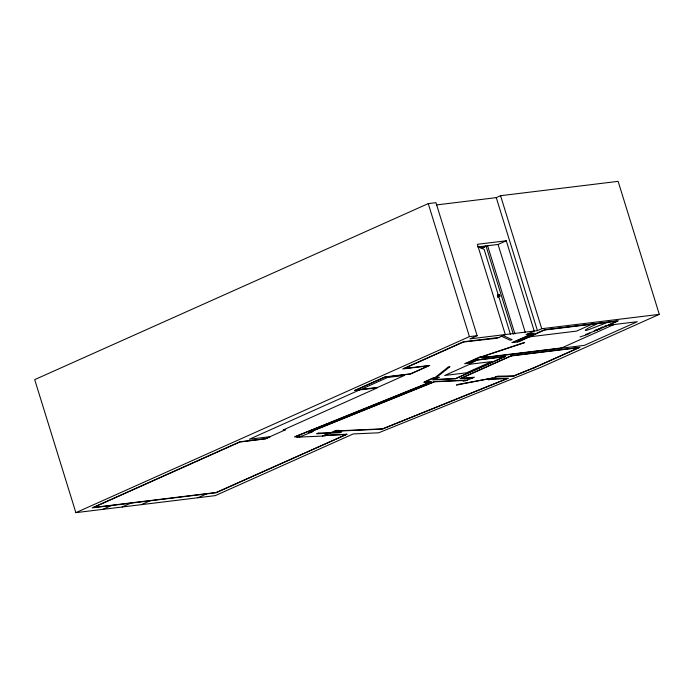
<?xml version="1.0" encoding="UTF-8"?>
<svg xmlns="http://www.w3.org/2000/svg" width="694" height="694" viewBox="0 0 694 694"><rect width="100%" height="100%" fill="white"/><g stroke="black" fill="none" stroke-linecap="round" stroke-linejoin="round"><path stroke-width="1.04" d="M499.22 295.306L499.55 296.251L499.316 295.349M605.333 325.842L604.682 326.38L606.547 325.937L604.648 327.004L602.999 326.865L600.9 327.707L603.164 327.499L598.219 328.982L600.735 328.618L595.322 330.162L594.194 330.7L597.812 329.841L588.339 333.467L589.935 333.302L589.189 333.693L585.554 334.465L587.913 334.256L587.211 334.603L580.028 336.92M659.3 314.365L541.728 328.722L537.434 330.639L469.977 338.88L477.134 335.679L435.962 202.665L428.25 203.611L34.7 379.635L75.872 512.649L215.287 495.62L353.185 433.95L378.664 432.796L541.71 366.961L659.3 314.365L618.128 181.351L500.556 195.708L496.262 197.634L436.3 204.956M481.098 248.2L486.017 245.997L513.3 334.135M482.703 248.001L484.672 247.125M477.706 246.943L498.058 244.453L506.282 240.775L534.224 331.038L525.991 334.716L532.853 333.528L511.851 342.61L518.921 341.743L544.426 330.023L617.027 321.157L607.007 325.633L613.218 324.879M75.872 512.649L469.422 336.625L477.134 335.679M355.059 390.488L384.754 377.206L410.449 374.066L429.768 365.426L404.073 368.566L463.462 342.003L497.086 338.247L505.31 334.569L477.377 244.305L506.282 240.775M359.553 389.941L249.363 439.233L270.565 436.639L265.559 438.877L239.855 442.017L93.525 507.47L216.242 492.48L346.948 434.227L216.164 492.723L92.172 507.869L239.933 441.774L265.629 438.643L285.668 429.681L283.091 429.994L377.545 387.746L354.417 390.566L384.832 376.963L410.527 373.832L428.415 365.825L402.72 368.965L463.54 341.76L498.873 337.449M102.859 509.353L111.448 505.51M122.135 507.002L130.715 503.159M141.403 504.642L149.991 500.808M434.036 377.935L424.277 382.264M466.229 363.535L481.254 356.811M513.456 342.411L534.207 333.129L527.787 333.918M437.888 377.467L432.562 379.852L455.411 378.82L505.51 356.412L477.238 359.865L470.09 363.066M485.115 356.343L481.532 357.948L584.331 345.386L637.283 321.704L608.369 325.234L618.389 320.758L544.504 329.78L517.316 341.942M434.938 378.993L433.785 379.505L455.611 378.525L504.156 356.811M511.938 355.623L461.337 378.256L474.436 377.232L465.483 380.85L462.924 380.963L464.963 380.139M197.946 497.745L206.526 493.902M592.685 323.89L576.584 331.099L528.403 336.98M597.187 323.734C593.127 326.137 589.596 326.631 585.259 330.266A5.049 0.746 -17.2 0 0 587.965 329.936L607.233 322.51M560.986 348.241L613.93 324.558M513.525 375.957L534.094 367.647L578.675 347.711L511.218 355.944M495.438 377.016L513.352 376.209L534.736 367.568L580.037 347.312L511.296 355.701L460.087 378.603L472.406 378.048M298.802 436.396L296.772 437.22L324.922 435.953L326.961 435.129M311.12 431.607L434.453 381.804L464.147 380.468M299.331 437.107L313.168 431.512L310.608 431.633M322.363 436.066L336.208 430.48L338.767 430.358L336.729 431.182M493.113 378.872L488.515 379.809L497.477 376.191L514.167 375.879M497.936 294.655L499.689 295.193L499.645 296.295L498.24 295.644L497.936 294.655L499.689 295.193M498.24 295.644L500.001 296.173M561.698 347.92L483.857 357.427L486.72 356.143L479.649 357.011L464.624 363.734L471.694 362.867L477.168 360.108L504.798 356.733M434.305 379.063L439.493 377.267L432.423 378.135L423.843 382.29L430.358 381.995L294.412 436.89L297.995 436.726M534.094 367.647L534.736 367.568M424.442 382.012L431.685 381.639L295.731 436.535L301.361 436.283M467.522 380.026L434.756 381.5L308.578 432.457L311.138 432.336M490.554 378.985L508.468 378.178L382.29 429.126L334.17 431.295M492.298 379.202L507.141 378.525L382.594 428.823L337.544 430.853M324.402 435.242L346.948 434.227M326.145 435.459L345.707 434.574M477.906 246.509L484.16 249.406L510.515 334.543M498.162 296.381L498.014 295.679L498.066 296.13M500.556 195.708L541.728 328.722M496.262 197.634L537.434 330.639M498.058 244.453L525.358 332.66M487.622 245.806L514.905 333.935M499.342 295.306L499.645 296.295M498.292 294.542L498.596 295.531M428.25 203.611L469.422 336.625M497.425 295.054L498.197 297.526L497.425 295.054M497.78 294.941L498.544 297.405L497.78 294.941M448.107 367.152L434.678 377.857L436.5 377.406L449.929 366.692L448.107 367.152M457.563 384.502L456.435 385.101L492.532 378.065L457.563 384.502M387.686 377.441L360.88 389.429L377.744 387.373L404.55 375.385L387.686 377.441M469.725 364.272L444.681 375.471L466.524 372.808L491.569 361.6L469.725 364.272M318.32 433.108L316.69 433.767L339.722 432.726L341.353 432.067L318.32 433.108M503.167 335.523L501.285 336.156L510.22 340.303L512.103 339.67L503.167 335.523M524.239 342.498L481.896 356.733L524.638 342.68L524.239 342.498"/></g></svg>
